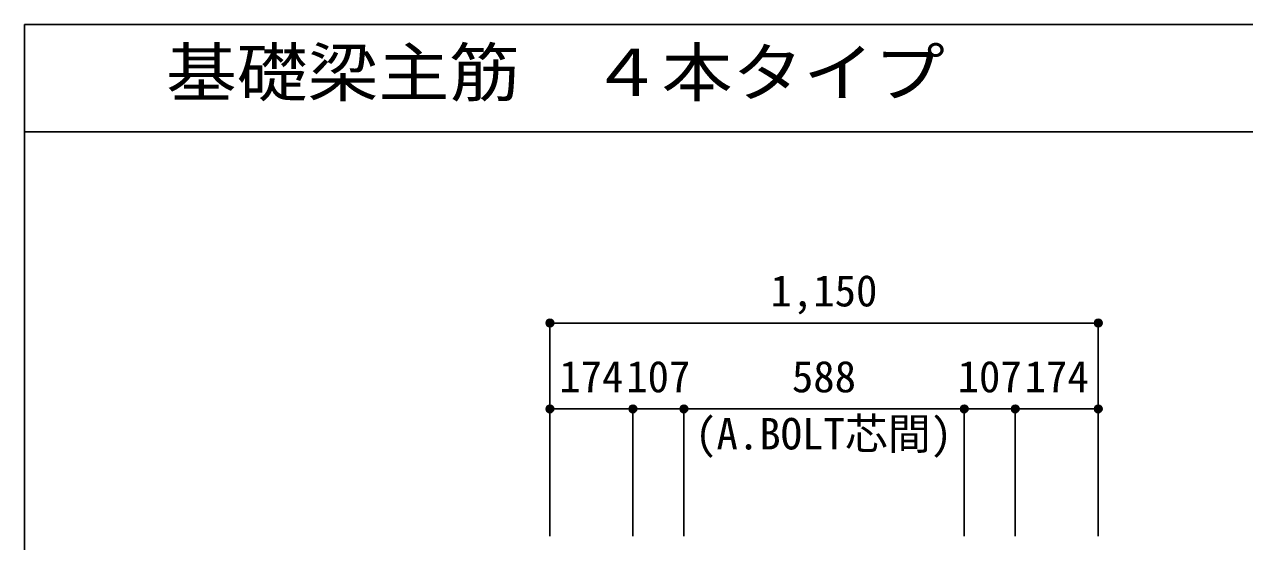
# Model space of a CAD drawing. Units: millimetres at full size, sheet at 1:30. Extents: x -5973 to 5954, y -4195 to 4201.
# Drawn here: x -5973 to -3414, y 3117 to 4201 of the extents above; entities that cross this region are included whole.
import ezdxf
from ezdxf.enums import TextEntityAlignment as Align

# ---------------------------------------------------------------- set-up
doc = ezdxf.new("R2010")
doc.units = ezdxf.units.MM
doc.header["$LTSCALE"] = 30
doc.header["$PDMODE"] = 32
doc.header["$PDSIZE"] = 15
for name, color, linetype in [('0-7_文字', 4, 'Continuous'), ('0-D_寸法', 4, 'Continuous'), ('6-7_文字', 7, 'Continuous'), ('F-0_枠', 6, 'Continuous')]:
    doc.layers.add(name, color=color, linetype=linetype)
doc.styles.add('ＭＳ ゴシック', font='')
doc.styles.get('ＭＳ ゴシック').set_extended_font_data('MS Gothic')

msp = doc.modelspace()

# ---------------------------------------------------------------- linework, layer by layer
at = {"layer": '0-D_寸法'}
for p, q in [((-4870.8, 3575.34), (-4870.8, 3395.34)), ((-4870.8, 3575.34), (-4870.8, 3395.34)), ((-4870.8, 3575.34), (-3720.8, 3575.34)), ((-4870.8, 3575.34), (-3720.8, 3575.34)), ((-3720.8, 3575.34), (-3720.8, 3395.34)), ((-4870.8, 3395.34), (-4696.8, 3395.34)), ((-4870.8, 3395.34), (-4870.8, 3128.3)), ((-4696.8, 3395.34), (-4696.8, 3128.3)), ((-4696.8, 3395.34), (-4589.8, 3395.34)), ((-4589.8, 3395.34), (-4589.8, 3128.3)), ((-4589.8, 3395.34), (-4001.8, 3395.34)), ((-4001.8, 3395.34), (-4001.8, 3128.3)), ((-4001.8, 3395.34), (-3894.8, 3395.34)), ((-3894.8, 3395.34), (-3894.8, 3128.3)), ((-3894.8, 3395.34), (-3720.8, 3395.34)), ((-3720.8, 3395.34), (-3720.8, 3128.3)), ((-3720.8, 3395.34), (-3720.8, 3128.3))]:
    msp.add_line(p, q, dxfattribs=at)
for centre, radius in [((-4870.8, 3575.34), 8), ((-3720.8, 3575.34), 8), ((-4870.8, 3575.34), 7.2), ((-4870.8, 3575.34), 6.4), ((-4870.8, 3575.34), 5.6), ((-4870.8, 3575.34), 4.8), ((-4870.8, 3575.34), 4), ((-4870.8, 3575.34), 3.2), ((-4870.8, 3575.34), 2.4), ((-4870.8, 3575.34), 1.6), ((-4870.8, 3575.34), 0.8), ((-3720.8, 3575.34), 7.2), ((-3720.8, 3575.34), 6.4), ((-3720.8, 3575.34), 5.6), ((-3720.8, 3575.34), 4.8), ((-3720.8, 3575.34), 4), ((-3720.8, 3575.34), 3.2), ((-3720.8, 3575.34), 2.4), ((-3720.8, 3575.34), 1.6), ((-3720.8, 3575.34), 0.8), ((-4870.8, 3395.34), 8), ((-4870.8, 3395.34), 7.2), ((-4870.8, 3395.34), 6.4), ((-4870.8, 3395.34), 5.6), ((-4870.8, 3395.34), 4.8), ((-4870.8, 3395.34), 4), ((-4870.8, 3395.34), 3.2), ((-4870.8, 3395.34), 2.4), ((-4870.8, 3395.34), 1.6), ((-4870.8, 3395.34), 0.8), ((-4696.8, 3395.34), 8), ((-4696.8, 3395.34), 7.2), ((-4696.8, 3395.34), 6.4), ((-4696.8, 3395.34), 5.6), ((-4696.8, 3395.34), 4.8), ((-4696.8, 3395.34), 4), ((-4696.8, 3395.34), 3.2), ((-4696.8, 3395.34), 2.4), ((-4696.8, 3395.34), 1.6), ((-4696.8, 3395.34), 0.8), ((-4589.8, 3395.34), 8), ((-4589.8, 3395.34), 7.2), ((-4589.8, 3395.34), 6.4), ((-4589.8, 3395.34), 5.6), ((-4589.8, 3395.34), 4.8), ((-4589.8, 3395.34), 4), ((-4589.8, 3395.34), 3.2), ((-4589.8, 3395.34), 2.4), ((-4589.8, 3395.34), 1.6), ((-4589.8, 3395.34), 0.8), ((-4001.8, 3395.34), 8), ((-4001.8, 3395.34), 7.2), ((-4001.8, 3395.34), 6.4), ((-4001.8, 3395.34), 5.6), ((-4001.8, 3395.34), 4.8), ((-4001.8, 3395.34), 4), ((-4001.8, 3395.34), 3.2), ((-4001.8, 3395.34), 2.4), ((-4001.8, 3395.34), 1.6), ((-4001.8, 3395.34), 0.8), ((-3894.8, 3395.34), 8), ((-3894.8, 3395.34), 7.2), ((-3894.8, 3395.34), 6.4), ((-3894.8, 3395.34), 5.6), ((-3894.8, 3395.34), 4.8), ((-3894.8, 3395.34), 4), ((-3894.8, 3395.34), 3.2), ((-3894.8, 3395.34), 2.4), ((-3894.8, 3395.34), 1.6), ((-3894.8, 3395.34), 0.8), ((-3720.8, 3395.34), 8), ((-3720.8, 3395.34), 7.2), ((-3720.8, 3395.34), 6.4), ((-3720.8, 3395.34), 5.6), ((-3720.8, 3395.34), 4.8), ((-3720.8, 3395.34), 4), ((-3720.8, 3395.34), 3.2), ((-3720.8, 3395.34), 2.4), ((-3720.8, 3395.34), 1.6), ((-3720.8, 3395.34), 0.8)]:
    msp.add_circle(centre, radius, dxfattribs=at)
at = {"layer": '0-D_寸法', "color": 7}
for p in [(-4870.8, 3575.34), (-4870.8, 3575.34), (-3720.8, 3575.34), (-4870.8, 3395.34), (-4870.8, 3395.34), (-4696.8, 3395.34), (-4696.8, 3395.34), (-4589.8, 3395.34), (-4589.8, 3395.34), (-4001.8, 3395.34), (-4001.8, 3395.34), (-3894.8, 3395.34), (-3894.8, 3395.34), (-3720.8, 3395.34), (-3720.8, 3395.34)]:
    msp.add_point(p, dxfattribs=at)
at = {"layer": 'F-0_枠'}
for q in [(5954.1, 4201.15), (-5972.88, -4195.24)]:
    msp.add_line((-5972.88, 4201.15), q, dxfattribs=at)
at = {"layer": 'F-0_枠', "color": 2}
msp.add_line((-5972.88, 3976.15), (3723.6, 3976.15), dxfattribs=at)

# ---------------------------------------------------------------- texts
at = {"layer": '0-7_文字', "style": 'ＭＳ ゴシック'}
msp.add_text('(A.BOLT芯間)', height=65.98, dxfattribs=at).set_placement((-4566.31, 3290.58), align=Align.BOTTOM_LEFT)
at = {"layer": '0-D_寸法', "style": 'ＭＳ ゴシック'}
for s, p in [('1,150', (-4408.3, 3590.34)), ('174', (-4851.3, 3410.34)), ('107', (-4710.8, 3410.34)), ('588', (-4363.3, 3410.34)), ('107', (-4015.8, 3410.34)), ('174', (-3875.3, 3410.34))]:
    msp.add_text(s, height=65.98, dxfattribs=at).set_placement(p, align=Align.BOTTOM_LEFT)
at = {"layer": '6-7_文字', "color": 2, "style": 'ＭＳ ゴシック', "width": 1.1}
msp.add_text('\u3000\u3000基礎梁主筋\u3000４本タイプ', height=98.97, dxfattribs=at).set_placement((-5972.88, 4021.15), align=Align.BOTTOM_LEFT)

doc.saveas('drawing.dxf')
